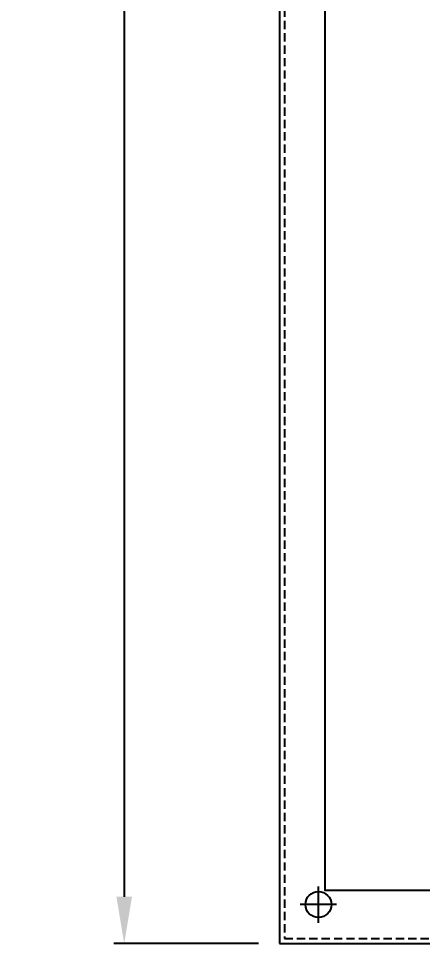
# Model space of a CAD drawing. Header units: millimetres. Extents: x 21506 to 58194, y 6783 to 13041.
# Drawn here: x 23497.2 to 23652.7, y 7359 to 7715 of the extents above; entities that cross this region are included whole.
import ezdxf

# ---------------------------------------------------------------- set-up
doc = ezdxf.new("R2010")
doc.units = ezdxf.units.MM
doc.linetypes.add('CONTINOUS', pattern=[0])
doc.linetypes.add('HIDDEN', pattern=[9.525, 6.35, -3.175])
doc.layers.add('中心孔', color=82, linetype='Continuous')
doc.layers.add('底板開孔', color=33, linetype='Continuous')
doc.styles.get("Standard").update_dxf_attribs({"font": ''})
doc.styles.add('STSL', font='simplex', dxfattribs={"bigfont": 'STSL.SHX'})
doc.styles.get('Standard').set_extended_font_data('MingLiU')
doc.dimstyles.get("Standard").update_dxf_attribs({"dimtxt": 0.18, "dimasz": 0.18, "dimexe": 0.18, "dimexo": 0.0625, "dimgap": 0.09, "dimtad": 0, "dimtih": 1, "dimtoh": 1, "dimdec": 4, "dimzin": 0, "dimdsep": 46, "dimtxsty": 'Standard', "dimcen": 0.09, "dimadec": 0, "dimazin": 0, "dimtfac": 1, "dimtdec": 4, "dimtofl": 0, "dimtmove": 0, "dimatfit": 3, "dimfxl": 1, "dimtolj": 1, "dimtzin": 0, "dimarcsym": 0})

# ---------------------------------------------------------------- blocks, each defined once
blk = doc.blocks.new('A-螺絲孔-0J')
at = {"layer": '中心孔', "linetype": 'CONTINOUS', "ltscale": 10}
for p, q in [((0, 7), (0, -7)), ((-7, 0), (7, 0))]:
    blk.add_line(p, q, dxfattribs=at)
at = {"layer": '底板開孔', "linetype": 'CONTINOUS', "ltscale": 10}
blk.add_circle((0, 0), 5, dxfattribs=at)
blk = doc.blocks.new('*D94')
at = {"color": 3, "lineweight": -2, "ltscale": 0.5}
for p, q in [((23589.63, 8559.01), (23533.87, 8559.01)), ((23537.87, 8541.01), (23537.87, 7377.01)), ((23589.63, 7359.01), (23533.87, 7359.01))]:
    blk.add_line(p, q, dxfattribs=at)
at = {"color": 3}
for points in [[(23540.87, 8541.01), (23534.87, 8541.01), (23537.87, 8559.01)], [(23534.87, 7377.01), (23540.87, 7377.01), (23537.87, 7359.01)]]:
    blk.add_solid(points, dxfattribs=at)
at = {"layer": 'Defpoints', "color": 0}
for p in [(23597.63, 8559.01), (23537.87, 7359.01), (23597.63, 7359.01)]:
    blk.add_point(p, dxfattribs=at)
at = {"color": 3, "insert": (23516.87, 7959.01), "char_height": 30, "attachment_point": 5, "rotation": 90, "style": 'STSL'}
blk.add_mtext('\\A1;1200', dxfattribs=at)

msp = doc.modelspace()

# ---------------------------------------------------------------- linework, layer by layer
msp.add_lwpolyline([(23597.631, 7359.006), (24397.631, 7359.006), (24397.631, 8559.006), (23597.631, 8559.006)], close=True)
at = {"color": 5, "linetype": 'HIDDEN', "ltscale": 0.5}
msp.add_lwpolyline([(23599.592, 7360.966), (24395.671, 7360.966), (24395.671, 8557.045), (23599.592, 8557.045)], close=True, dxfattribs=at)
at = {"color": 4}
msp.add_lwpolyline([(23615.131, 8549.327), (23615.131, 7379.486), (23680.131, 7379.486), (23680.131, 8549.327)], close=True, dxfattribs=at)

# ---------------------------------------------------------------- block references
at = {"ltscale": 0.5, "rotation": 180}
msp.add_blockref('A-螺絲孔-0J', (23612.631, 7374.006), dxfattribs=at)

# ---------------------------------------------------------------- dimensions: what is measured, and where the dimension line sits
at = {"ltscale": 0.5}
dim = msp.add_linear_dim(base=(23537.865, 7359.006), p1=(23597.631, 8559.006), p2=(23597.631, 7359.006), angle=90, dimstyle='Standard', override={"dimscale": 2, "dimtxt": 15, "dimasz": 9, "dimexe": 2, "dimexo": 4, "dimgap": 3, "dimtad": 1, "dimtih": 0, "dimtoh": 0, "dimdec": 1, "dimzin": 8, "dimtxsty": 'STSL', "dimcen": 0, "dimclrd": 3, "dimclre": 3, "dimclrt": 3, "dimtdec": 1, "dimtix": 1, "dimfxl": 1.5}, dxfattribs=at)
dim.commit()
dim.dimension.update_dxf_attribs({"geometry": '*D94', "text_midpoint": (23516.865, 7959.006)})

doc.saveas('drawing.dxf')
